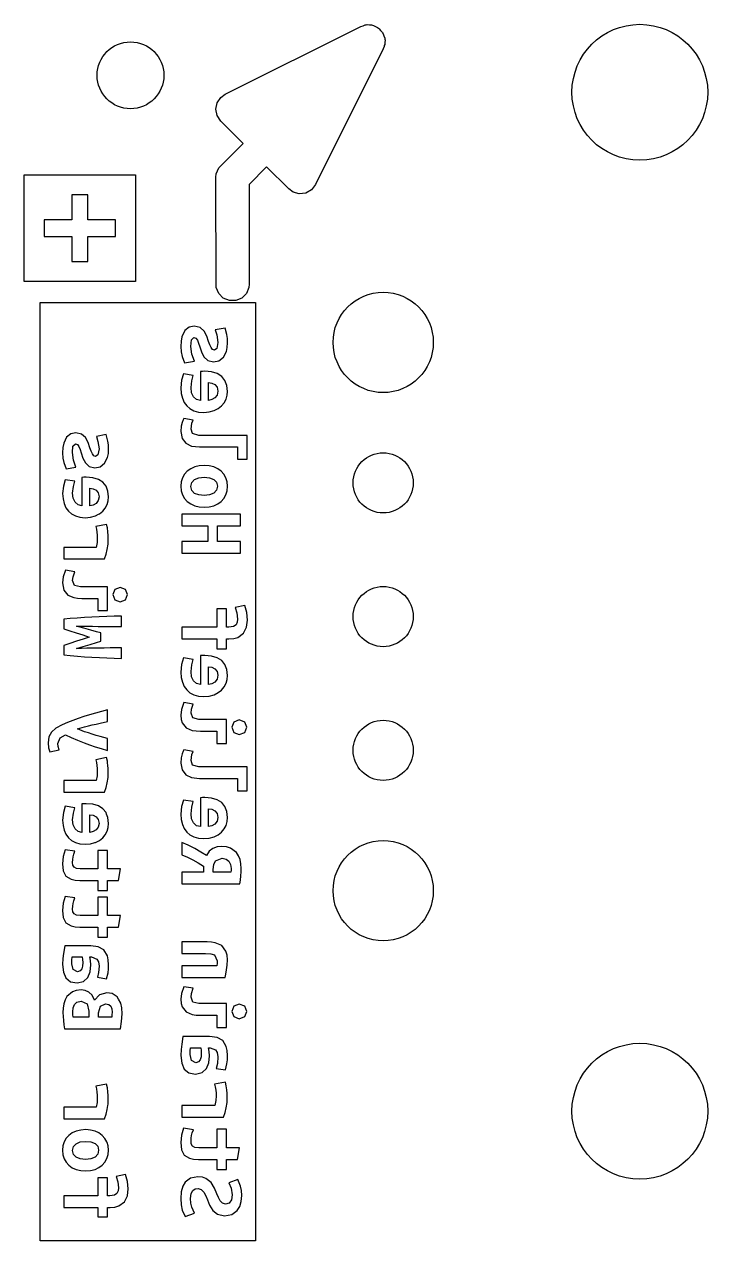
# Model space of a CAD drawing. Extents: x 48.4 to 111, y -108.5 to -46.5.
# Drawn here: x 48.44 to 58.67, y -75.6 to -57.4 of the extents above; entities that cross this region are included whole.
import ezdxf

# ---------------------------------------------------------------- set-up
doc = ezdxf.new("R2010")
doc.units = 0
doc.layers.add('BLACK', color=7, linetype='CONTINUOUS')

msp = doc.modelspace()

# ---------------------------------------------------------------- linework, layer by layer
at = {"layer": 'BLACK', "linetype": 'CONTINUOUS'}
for p, q in [((51.450197, -58.450393), (53.482197, -57.434393)), ((53.482197, -57.434393), (53.514391, -57.425576)), ((53.514391, -57.425576), (53.545228, -57.412804)), ((53.545228, -57.412804), (53.561032, -57.412804)), ((53.561032, -57.412804), (53.576278, -57.408629)), ((53.576278, -57.408629), (53.609397, -57.412804)), ((53.609397, -57.412804), (53.642772, -57.412804)), ((53.642772, -57.412804), (53.657373, -57.418851)), ((53.657373, -57.418851), (53.673057, -57.420829)), ((53.673057, -57.420829), (53.702053, -57.437358)), ((53.702053, -57.437358), (53.732892, -57.450132)), ((53.732892, -57.450132), (53.74407, -57.46131)), ((53.74407, -57.46131), (53.7578, -57.469137)), ((53.7578, -57.469137), (53.778262, -57.495502)), ((53.778262, -57.495502), (53.801868, -57.519108)), ((53.801868, -57.519108), (53.807916, -57.533711)), ((53.807916, -57.533711), (53.817607, -57.546197)), ((53.817607, -57.546197), (53.826423, -57.578391)), ((53.826423, -57.578391), (53.839196, -57.609228)), ((53.839196, -57.609228), (53.839196, -57.625032)), ((53.839196, -57.625032), (53.843371, -57.640278)), ((53.843371, -57.640278), (53.839196, -57.673397)), ((53.817607, -57.769803), (52.801607, -59.801803)), ((53.831171, -57.737057), (53.817607, -57.769803)), ((53.833148, -57.721373), (53.831171, -57.737057)), ((53.839196, -57.706772), (53.833148, -57.721373)), ((53.839196, -57.673397), (53.839196, -57.706772)), ((51.33103, -58.578329), (51.385223, -58.497223)), ((51.385223, -58.497223), (51.450197, -58.450393)), ((51.312, -58.674), (51.33103, -58.578329)), ((51.33103, -58.769671), (51.312, -58.674)), ((51.385223, -58.850777), (51.33103, -58.769671)), ((51.719242, -59.184796), (51.385223, -58.850777)), ((51.354436, -59.550803), (51.719242, -59.184796)), ((48.443753, -59.951937), (48.443753, -59.654281)), ((48.443753, -59.654281), (50.108247, -59.654281)), ((50.108247, -59.654281), (50.108247, -59.951937)), ((51.312, -59.69), (51.316804, -59.641227)), ((51.316804, -59.641227), (51.354133, -59.551107)), ((51.354133, -59.551107), (51.354436, -59.550803)), ((52.069455, -59.535009), (51.807651, -59.797675)), ((52.401223, -59.866777), (52.069455, -59.535009)), ((51.316804, -61.338973), (51.312, -59.69)), ((51.807651, -59.797675), (51.812, -61.2902)), ((52.801607, -59.801803), (52.7418, -59.878863)), ((48.443753, -60.325794), (48.443753, -59.951937)), ((49.396253, -59.951938), (49.155747, -59.951938)), ((49.155747, -59.951938), (49.155747, -60.325794)), ((49.396253, -60.325794), (49.396253, -59.951938)), ((50.108247, -59.951937), (50.108247, -60.952062)), ((52.466197, -59.913607), (52.401223, -59.866777)), ((52.560278, -59.939371), (52.466197, -59.913607)), ((52.657057, -59.927171), (52.560278, -59.939371)), ((52.7418, -59.878863), (52.657057, -59.927171)), ((48.443753, -60.952063), (48.443753, -60.325794)), ((49.155747, -60.325794), (48.741409, -60.325794)), ((48.741409, -60.325794), (48.741409, -60.578206)), ((49.810591, -60.325794), (49.396253, -60.325794)), ((49.810591, -60.578206), (49.810591, -60.325794)), ((48.741409, -60.578206), (49.155747, -60.578206)), ((49.155747, -60.578206), (49.155747, -60.952063)), ((49.396253, -60.952063), (49.396253, -60.578206)), ((49.396253, -60.578206), (49.810591, -60.578206)), ((48.443753, -61.249719), (48.443753, -60.952063)), ((49.155747, -60.952063), (49.396253, -60.952063)), ((50.108247, -60.952062), (50.108247, -60.952063)), ((50.108247, -60.952063), (50.108247, -61.249719)), ((50.108247, -61.249719), (48.443753, -61.249719)), ((51.812, -61.2902), (51.807196, -61.338973)), ((51.354133, -61.429093), (51.316804, -61.338973)), ((51.423107, -61.498067), (51.354133, -61.429093)), ((51.769867, -61.429093), (51.700893, -61.498067)), ((51.807196, -61.338973), (51.769867, -61.429093)), ((48.68068, -61.91815), (48.68068, -61.564042)), ((48.68068, -61.564042), (51.90332, -61.564042)), ((51.513227, -61.535396), (51.423107, -61.498067)), ((51.610773, -61.535396), (51.513227, -61.535396)), ((51.700893, -61.498067), (51.610773, -61.535396)), ((51.90332, -61.564042), (51.90332, -61.91815)), ((48.68068, -62.222683), (48.68068, -61.91815)), ((50.846191, -61.985431), (50.803698, -62.079623)), ((50.90993, -61.933731), (50.846191, -61.985431)), ((50.987834, -61.91815), (50.90993, -61.933731)), ((51.076361, -61.939397), (50.987834, -61.91815)), ((51.135851, -61.993929), (51.076361, -61.939397)), ((51.174803, -62.068292), (51.135851, -61.993929)), ((51.448174, -61.947895), (51.300865, -61.974807)), ((51.300865, -61.974807), (51.324236, -62.049878)), ((51.476502, -62.044921), (51.448174, -61.947895)), ((51.90332, -61.91815), (51.90332, -75.24185)), ((50.792012, -62.144425), (50.788117, -62.222683)), ((50.803698, -62.079623), (50.792012, -62.144425)), ((50.935426, -62.221266), (50.944633, -62.123533)), ((50.944633, -62.123533), (50.982168, -62.089538)), ((50.982168, -62.089538), (51.013329, -62.100161)), ((51.013329, -62.100161), (51.035284, -62.129907)), ((51.035284, -62.129907), (51.05299, -62.173816)), ((51.05299, -62.173816), (51.069987, -62.225516)), ((51.203131, -62.147612), (51.174803, -62.068292)), ((51.220837, -62.197895), (51.203131, -62.147612)), ((51.239958, -62.238972), (51.220837, -62.197895)), ((51.324236, -62.049878), (51.340525, -62.164609)), ((51.340525, -62.164609), (51.324236, -62.254552)), ((51.483939, -62.103171), (51.476502, -62.044921)), ((51.482345, -62.235785), (51.486417, -62.166025)), ((51.486417, -62.166025), (51.483939, -62.103171)), ((48.68068, -62.843079), (48.68068, -62.222683)), ((50.788117, -62.222683), (50.793075, -62.302711)), ((50.793075, -62.302711), (50.807947, -62.369991)), ((50.807947, -62.369991), (50.843358, -62.467725)), ((50.952423, -62.335289), (50.935426, -62.221266)), ((50.98925, -62.440813), (50.952423, -62.335289)), ((51.069987, -62.225516), (51.096191, -62.303419)), ((51.096191, -62.303419), (51.133726, -62.375657)), ((51.133726, -62.375657), (51.191092, -62.429482)), ((51.261913, -62.2673), (51.239958, -62.238972)), ((51.289533, -62.277923), (51.261913, -62.2673)), ((51.324236, -62.254552), (51.289533, -62.277923)), ((51.35823, -62.434439), (51.424803, -62.383448)), ((51.424803, -62.383448), (51.470128, -62.294921)), ((51.470128, -62.294921), (51.482345, -62.235785)), ((50.843358, -62.467725), (50.98925, -62.440813)), ((51.191092, -62.429482), (51.278202, -62.450728)), ((51.278202, -62.450728), (51.35823, -62.434439)), ((50.79874, -62.728348), (50.788117, -62.843079)), ((50.824944, -62.632031), (50.79874, -62.728348)), ((50.973669, -62.65611), (50.824944, -62.632031)), ((50.939675, -62.835997), (50.951007, -62.736139)), ((50.951007, -62.736139), (50.973669, -62.65611)), ((51.109647, -62.594496), (51.079902, -62.59662)), ((51.079902, -62.59662), (51.079902, -63.028632)), ((51.145058, -62.593788), (51.109647, -62.594496)), ((51.247591, -62.602286), (51.145058, -62.593788)), ((51.332341, -62.627782), (51.247591, -62.602286)), ((51.399307, -62.670275), (51.332341, -62.627782)), ((51.447702, -62.729135), (51.399307, -62.670275)), ((51.476738, -62.803734), (51.447702, -62.729135)), ((48.68068, -63.494637), (48.68068, -62.843079)), ((50.788117, -62.843079), (50.793606, -62.923639)), ((50.793606, -62.923639), (50.810072, -62.995346)), ((50.949059, -62.913193), (50.939675, -62.835997)), ((50.977211, -62.974807), (50.949059, -62.913193)), ((51.200298, -63.028632), (51.200298, -62.762343)), ((51.200298, -62.762343), (51.251998, -62.769425)), ((51.251998, -62.769425), (51.296616, -62.792088)), ((51.296616, -62.792088), (51.328485, -62.831748)), ((51.328485, -62.831748), (51.340525, -62.891238)), ((51.340525, -62.891238), (51.329194, -62.95002)), ((51.486417, -62.894071), (51.476738, -62.803734)), ((51.480752, -62.952853), (51.486417, -62.894071)), ((50.810072, -62.995346), (50.837338, -63.057669)), ((50.837338, -63.057669), (50.875228, -63.110076)), ((50.875228, -63.110076), (50.923563, -63.152038)), ((51.021651, -63.015176), (50.977211, -62.974807)), ((51.079902, -63.028632), (51.021651, -63.015176)), ((51.252706, -63.016592), (51.200298, -63.028632)), ((51.298032, -62.991096), (51.252706, -63.016592)), ((51.329194, -62.95002), (51.298032, -62.991096)), ((51.346368, -63.150445), (51.396474, -63.110785)), ((51.396474, -63.110785), (51.435603, -63.063688)), ((51.435603, -63.063688), (51.463754, -63.010218)), ((51.463754, -63.010218), (51.480752, -62.952853)), ((50.832026, -63.29917), (50.822111, -63.318292)), ((50.972253, -63.321833), (50.832026, -63.29917)), ((50.923563, -63.152038), (50.982168, -63.183023)), ((50.982168, -63.183023), (51.051219, -63.202144)), ((51.051219, -63.202144), (51.130893, -63.208518)), ((51.130893, -63.208518), (51.2134, -63.20179)), ((51.2134, -63.20179), (51.285284, -63.181606)), ((51.285284, -63.181606), (51.346368, -63.150445)), ((50.793783, -63.416025), (50.788117, -63.494637)), ((50.807239, -63.357244), (50.793783, -63.416025)), ((50.822111, -63.318292), (50.807239, -63.357244)), ((50.939675, -63.456394), (50.953839, -63.368575)), ((50.963754, -63.524382), (50.939675, -63.456394)), ((50.953839, -63.368575), (50.972253, -63.321833)), ((48.68068, -63.811325), (48.68068, -63.494637)), ((49.03316, -63.670379), (49.021647, -63.734223)), ((49.075024, -63.577579), (49.03316, -63.670379)), ((49.137822, -63.526643), (49.075024, -63.577579)), ((49.214574, -63.511293), (49.137822, -63.526643)), ((49.301793, -63.532225), (49.214574, -63.511293)), ((49.360404, -63.585952), (49.301793, -63.532225)), ((49.39878, -63.659215), (49.360404, -63.585952)), ((49.42669, -63.737363), (49.39878, -63.659215)), ((49.668111, -63.540598), (49.522979, -63.567113)), ((49.522979, -63.567113), (49.546005, -63.641074)), ((49.546005, -63.641074), (49.562053, -63.754109)), ((49.696021, -63.63619), (49.668111, -63.540598)), ((49.703347, -63.69358), (49.696021, -63.63619)), ((50.788117, -63.494637), (50.805999, -63.598745)), ((50.805999, -63.598745), (50.859647, -63.670275)), ((50.859647, -63.670275), (50.947643, -63.711705)), ((51.055822, -63.551295), (50.963754, -63.524382)), ((51.778202, -63.551295), (51.055822, -63.551295)), ((51.778202, -63.909652), (51.778202, -63.551295)), ((48.68068, -64.422553), (48.68068, -63.811325)), ((49.021647, -63.734223), (49.017809, -63.811325)), ((49.017809, -63.811325), (49.022693, -63.89017)), ((49.162941, -63.809929), (49.172012, -63.71364)), ((49.179687, -63.922267), (49.162941, -63.809929)), ((49.172012, -63.71364), (49.208992, -63.680148)), ((49.208992, -63.680148), (49.239693, -63.690614)), ((49.239693, -63.690614), (49.261323, -63.71992)), ((49.261323, -63.71992), (49.278767, -63.76318)), ((49.278767, -63.76318), (49.295513, -63.814116)), ((49.295513, -63.814116), (49.32133, -63.890868)), ((49.444134, -63.786904), (49.42669, -63.737363)), ((49.462973, -63.827373), (49.444134, -63.786904)), ((49.484603, -63.855283), (49.462973, -63.827373)), ((49.546005, -63.842723), (49.511815, -63.865749)), ((49.562053, -63.754109), (49.546005, -63.842723)), ((49.689741, -63.882495), (49.701778, -63.824233)), ((49.701778, -63.824233), (49.70579, -63.755505)), ((49.70579, -63.755505), (49.703347, -63.69358)), ((50.947643, -63.711705), (51.06857, -63.725516)), ((51.06857, -63.725516), (51.633726, -63.725516)), ((51.633726, -63.725516), (51.633726, -63.909652)), ((49.022693, -63.89017), (49.037346, -63.956457)), ((49.037346, -63.956457), (49.072233, -64.052746)), ((49.072233, -64.052746), (49.21597, -64.026231)), ((49.21597, -64.026231), (49.179687, -63.922267)), ((49.32133, -63.890868), (49.358311, -63.962039)), ((49.358311, -63.962039), (49.414828, -64.015067)), ((49.414828, -64.015067), (49.500651, -64.036)), ((49.511815, -63.865749), (49.484603, -63.855283)), ((49.500651, -64.036), (49.579497, -64.019952)), ((49.579497, -64.019952), (49.645085, -63.969714)), ((49.645085, -63.969714), (49.689741, -63.882495)), ((50.994208, -64.022966), (50.934186, -64.050232)), ((51.062373, -64.005969), (50.994208, -64.022966)), ((51.137975, -64.000303), (51.062373, -64.005969)), ((51.212515, -64.005969), (51.137975, -64.000303)), ((51.280327, -64.022966), (51.212515, -64.005969)), ((51.340171, -64.050409), (51.280327, -64.022966)), ((51.633726, -63.909652), (51.778202, -63.909652)), ((49.054092, -64.214624), (49.028275, -64.309518)), ((49.200619, -64.238347), (49.054092, -64.214624)), ((49.334587, -64.177643), (49.305282, -64.179736)), ((49.305282, -64.179736), (49.305282, -64.605363)), ((49.369475, -64.176945), (49.334587, -64.177643)), ((49.470493, -64.185318), (49.369475, -64.176945)), ((49.55399, -64.210437), (49.470493, -64.185318)), ((49.619966, -64.252302), (49.55399, -64.210437)), ((50.81078, -64.185147), (50.791658, -64.245877)), ((50.841587, -64.131854), (50.81078, -64.185147)), ((50.883018, -64.086705), (50.841587, -64.131854)), ((50.934186, -64.050232), (50.883018, -64.086705)), ((50.950652, -64.2565), (50.992083, -64.213476)), ((50.992083, -64.213476), (51.055822, -64.187449)), ((51.055822, -64.187449), (51.136559, -64.178773)), ((51.136559, -64.178773), (51.217118, -64.186741)), ((51.217118, -64.186741), (51.280327, -64.210643)), ((51.280327, -64.210643), (51.321226, -64.252251)), ((51.390808, -64.087414), (51.340171, -64.050409)), ((51.431531, -64.133093), (51.390808, -64.087414)), ((51.46163, -64.186564), (51.431531, -64.133093)), ((51.48022, -64.246939), (51.46163, -64.186564)), ((49.028275, -64.309518), (49.017809, -64.422553)), ((49.167127, -64.415575), (49.178291, -64.317193)), ((49.178291, -64.317193), (49.200619, -64.238347)), ((49.423899, -64.605363), (49.423899, -64.34301)), ((49.423899, -64.34301), (49.474835, -64.349987)), ((49.474835, -64.349987), (49.518793, -64.372315)), ((49.518793, -64.372315), (49.550192, -64.411389)), ((49.667646, -64.310293), (49.619966, -64.252302)), ((49.66883, -64.313334), (49.667646, -64.310293)), ((49.696254, -64.383789), (49.66883, -64.313334)), ((49.70579, -64.472791), (49.696254, -64.383789)), ((50.791658, -64.245877), (50.785284, -64.313334)), ((50.785284, -64.313334), (50.791658, -64.380792)), ((50.791658, -64.380792), (50.81078, -64.441521)), ((50.936842, -64.316167), (50.950652, -64.2565)), ((50.950652, -64.377251), (50.936842, -64.316167)), ((50.992083, -64.418858), (50.950652, -64.377251)), ((51.321226, -64.373001), (51.280327, -64.416025)), ((51.321226, -64.252251), (51.334859, -64.313334)), ((51.334859, -64.313334), (51.321226, -64.373001)), ((51.46163, -64.439397), (51.48022, -64.378844)), ((51.486417, -64.313334), (51.48022, -64.246939)), ((51.48022, -64.378844), (51.486417, -64.313334)), ((48.68068, -65.22636), (48.68068, -64.422553)), ((49.017809, -64.422553), (49.023217, -64.501922)), ((49.023217, -64.501922), (49.039439, -64.572569)), ((49.039439, -64.572569), (49.066303, -64.633971)), ((49.176373, -64.49163), (49.167127, -64.415575)), ((49.204108, -64.552334), (49.176373, -64.49163)), ((49.247892, -64.592106), (49.204108, -64.552334)), ((49.520188, -64.568382), (49.475532, -64.593501)), ((49.550889, -64.527913), (49.520188, -64.568382)), ((49.550192, -64.411389), (49.562053, -64.47)), ((49.562053, -64.47), (49.550889, -64.527913)), ((49.683462, -64.587222), (49.700208, -64.530704)), ((49.700208, -64.530704), (49.70579, -64.472791)), ((50.81078, -64.441521), (50.841587, -64.494991)), ((50.841587, -64.494991), (50.883018, -64.540671)), ((50.883018, -64.540671), (50.934186, -64.577676)), ((50.934186, -64.577676), (50.994208, -64.605119)), ((51.055822, -64.442761), (50.992083, -64.418858)), ((51.136559, -64.450728), (51.055822, -64.442761)), ((51.217118, -64.442052), (51.136559, -64.450728)), ((51.280327, -64.416025), (51.217118, -64.442052)), ((51.280327, -64.604411), (51.340171, -64.576436)), ((51.340171, -64.576436), (51.390808, -64.539255)), ((51.390808, -64.539255), (51.431531, -64.493398)), ((51.431531, -64.493398), (51.46163, -64.439397)), ((49.066303, -64.633971), (49.103632, -64.685604)), ((49.103632, -64.685604), (49.151254, -64.726946)), ((49.151254, -64.726946), (49.208992, -64.757472)), ((49.208992, -64.757472), (49.277023, -64.776312)), ((49.305282, -64.605363), (49.247892, -64.592106)), ((49.475532, -64.593501), (49.423899, -64.605363)), ((49.436807, -64.775963), (49.507629, -64.756077)), ((49.507629, -64.756077), (49.553654, -64.732598)), ((49.553654, -64.732598), (49.56781, -64.725376)), ((49.56781, -64.725376), (49.617175, -64.686302)), ((49.617175, -64.686302), (49.655726, -64.639902)), ((49.655726, -64.639902), (49.683462, -64.587222)), ((51.680468, -64.732598), (50.803698, -64.732598)), ((50.803698, -64.732598), (50.803698, -64.906819)), ((50.994208, -64.605119), (51.062373, -64.622116)), ((51.062373, -64.622116), (51.137975, -64.627782)), ((51.137975, -64.627782), (51.212515, -64.621939)), ((51.212515, -64.621939), (51.280327, -64.604411)), ((51.680468, -64.906819), (51.680468, -64.732598)), ((49.277023, -64.776312), (49.35552, -64.782591)), ((49.35552, -64.782591), (49.436807, -64.775963)), ((49.673693, -64.883067), (49.514606, -64.913768)), ((49.514606, -64.913768), (49.522979, -64.95354)), ((49.68695, -64.936794), (49.673693, -64.883067)), ((49.695323, -64.996103), (49.68695, -64.936794)), ((50.803698, -64.906819), (51.190383, -64.906819)), ((51.190383, -64.906819), (51.190383, -65.139113)), ((51.334859, -65.139113), (51.334859, -64.906819)), ((51.334859, -64.906819), (51.680468, -64.906819)), ((49.522979, -64.95354), (49.530655, -65.000289)), ((49.530655, -65.000289), (49.535539, -65.046341)), ((49.536934, -65.084019), (49.533446, -65.155189)), ((49.535539, -65.046341), (49.536934, -65.084019)), ((49.700208, -65.051225), (49.695323, -64.996103)), ((49.697766, -65.181181), (49.701603, -65.090997)), ((49.701603, -65.090997), (49.700208, -65.051225)), ((48.68068, -65.755254), (48.68068, -65.22636)), ((49.520188, -65.22636), (49.03316, -65.22636)), ((49.03316, -65.22636), (49.03316, -65.399402)), ((49.533446, -65.155189), (49.520188, -65.22636)), ((49.66846, -65.33015), (49.686253, -65.259154)), ((49.686253, -65.259154), (49.697766, -65.181181)), ((51.190383, -65.139113), (50.803698, -65.139113)), ((50.803698, -65.139113), (50.803698, -65.313334)), ((51.680468, -65.139113), (51.334859, -65.139113)), ((51.680468, -65.313334), (51.680468, -65.139113)), ((49.03316, -65.399402), (49.645783, -65.399402)), ((49.645783, -65.399402), (49.66846, -65.33015)), ((50.803698, -65.313334), (51.680468, -65.313334)), ((49.02688, -65.66943), (49.017809, -65.755254)), ((49.061069, -65.569652), (49.02688, -65.66943)), ((49.199224, -65.59198), (49.061069, -65.569652)), ((49.167127, -65.724553), (49.173407, -65.667337)), ((49.173407, -65.667337), (49.199224, -65.59198)), ((48.68068, -66.302289), (48.68068, -65.755254)), ((49.017809, -65.755254), (49.037346, -65.867591)), ((49.195735, -65.796421), (49.167127, -65.724553)), ((49.282954, -65.818051), (49.195735, -65.796421)), ((49.689044, -65.818051), (49.282954, -65.818051)), ((49.689044, -65.933877), (49.689044, -65.818051)), ((49.877436, -65.825029), (49.797892, -65.857125)), ((49.958375, -65.857125), (49.877436, -65.825029)), ((49.037346, -65.867591), (49.093864, -65.940157)), ((49.093864, -65.940157), (49.183873, -65.978533)), ((49.183873, -65.978533), (49.24074, -65.986906)), ((49.24074, -65.986906), (49.305282, -65.989697)), ((49.305282, -65.989697), (49.546703, -65.989697)), ((49.546703, -65.989697), (49.546703, -66.171112)), ((49.689044, -66.171112), (49.689044, -65.933877)), ((49.797892, -65.857125), (49.768587, -65.933877)), ((49.768587, -65.933877), (49.797892, -66.009932)), ((49.797892, -66.009932), (49.877436, -66.041331)), ((49.877436, -66.041331), (49.958375, -66.009932)), ((49.98768, -65.933877), (49.958375, -65.857125)), ((49.958375, -66.009932), (49.98768, -65.933877)), ((49.546703, -66.171112), (49.689044, -66.171112)), ((51.46942, -66.147612), (51.324944, -66.147612)), ((51.324944, -66.147612), (51.324944, -66.420983)), ((51.46942, -66.420983), (51.46942, -66.147612)), ((51.742791, -66.09662), (51.601148, -66.126365)), ((51.601148, -66.126365), (51.624519, -66.20781)), ((51.624519, -66.20781), (51.636559, -66.300586)), ((51.775369, -66.201436), (51.742791, -66.09662)), ((51.785284, -66.314751), (51.775369, -66.201436)), ((48.68068, -67.092371), (48.68068, -66.302289)), ((49.13224, -66.293044), (49.03316, -66.302289)), ((49.03316, -66.302289), (49.03316, -66.44463)), ((49.236902, -66.284845), (49.13224, -66.293044)), ((49.345228, -66.277693), (49.236902, -66.284845)), ((49.455298, -66.271588), (49.345228, -66.277693)), ((49.566589, -66.266355), (49.455298, -66.271588)), ((49.678577, -66.261819), (49.566589, -66.266355)), ((49.789345, -66.257633), (49.678577, -66.261819)), ((49.896973, -66.253446), (49.789345, -66.257633)), ((49.896973, -66.412533), (49.896973, -66.253446)), ((51.613896, -66.384864), (51.573528, -66.411068)), ((51.63231, -66.34662), (51.613896, -66.384864)), ((51.636559, -66.300586), (51.63231, -66.34662)), ((51.771828, -66.419567), (51.785284, -66.314751)), ((49.03316, -66.44463), (49.12439, -66.475331)), ((49.12439, -66.475331), (49.22225, -66.506032)), ((49.22225, -66.506032), (49.321155, -66.536733)), ((49.337378, -66.435559), (49.225738, -66.40416)), ((49.225738, -66.40416), (49.300921, -66.404509)), ((49.300921, -66.404509), (49.381336, -66.405556)), ((49.321155, -66.536733), (49.415526, -66.567434)), ((49.415526, -66.567434), (49.323772, -66.598832)), ((49.439249, -66.464864), (49.337378, -66.435559)), ((49.381336, -66.405556), (49.465241, -66.406951)), ((49.52577, -66.489286), (49.439249, -66.464864)), ((49.465241, -66.406951), (49.550889, -66.408347)), ((49.591359, -66.506032), (49.52577, -66.489286)), ((49.550889, -66.408347), (49.637934, -66.409742)), ((49.591359, -66.59662), (49.591359, -66.506032)), ((49.637934, -66.409742), (49.726024, -66.411138)), ((49.726024, -66.411138), (49.813069, -66.412184)), ((49.813069, -66.412184), (49.896973, -66.412533)), ((51.324944, -66.420983), (50.803698, -66.420983)), ((50.803698, -66.420983), (50.803698, -66.59662)), ((51.504831, -66.420983), (51.46942, -66.420983)), ((51.573528, -66.411068), (51.504831, -66.420983)), ((51.581495, -66.590778), (51.641516, -66.573249)), ((51.641516, -66.573249), (51.726502, -66.510218)), ((51.726502, -66.510218), (51.771828, -66.419567)), ((49.124914, -66.663723), (49.03316, -66.693028)), ((49.03316, -66.693028), (49.03316, -66.835369)), ((49.224343, -66.631626), (49.124914, -66.663723)), ((49.323772, -66.598832), (49.224343, -66.631626)), ((49.225738, -66.737684), (49.323423, -66.709077)), ((49.300921, -66.737335), (49.225738, -66.737684)), ((49.381336, -66.736289), (49.300921, -66.737335)), ((49.323423, -66.709077), (49.428085, -66.678376)), ((49.465415, -66.734893), (49.381336, -66.736289)), ((49.428085, -66.678376), (49.522979, -66.651163)), ((49.551587, -66.733498), (49.465415, -66.734893)), ((49.522979, -66.651163), (49.591359, -66.631626)), ((49.63898, -66.732102), (49.551587, -66.733498)), ((49.591359, -66.631626), (49.591359, -66.59662)), ((49.726722, -66.730707), (49.63898, -66.732102)), ((49.813243, -66.729311), (49.726722, -66.730707)), ((49.896973, -66.727916), (49.813243, -66.729311)), ((49.896973, -66.887003), (49.896973, -66.727916)), ((50.803698, -66.59662), (51.324944, -66.59662)), ((51.324944, -66.59662), (51.324944, -66.742513)), ((51.324944, -66.742513), (51.46942, -66.742513)), ((51.46942, -66.742513), (51.46942, -66.59662)), ((51.46942, -66.59662), (51.507664, -66.59662)), ((51.507664, -66.59662), (51.581495, -66.590778)), ((49.03316, -66.835369), (49.132414, -66.845835)), ((49.132414, -66.845835), (49.2376, -66.854906)), ((49.2376, -66.854906), (49.346449, -66.862756)), ((49.346449, -66.862756), (49.456693, -66.869559)), ((49.456693, -66.869559), (49.567984, -66.875315)), ((49.567984, -66.875315), (49.679973, -66.880025)), ((49.679973, -66.880025), (49.790392, -66.883863)), ((49.790392, -66.883863), (49.896973, -66.887003)), ((50.824944, -66.881323), (50.79874, -66.97764)), ((50.973669, -66.905402), (50.824944, -66.881323)), ((50.951007, -66.985431), (50.973669, -66.905402)), ((51.109647, -66.843788), (51.079902, -66.845912)), ((51.079902, -66.845912), (51.079902, -67.277923)), ((51.145058, -66.843079), (51.109647, -66.843788)), ((51.247591, -66.851578), (51.145058, -66.843079)), ((51.332341, -66.877074), (51.247591, -66.851578)), ((51.399307, -66.919567), (51.332341, -66.877074)), ((51.447702, -66.978427), (51.399307, -66.919567)), ((48.68068, -68.148533), (48.68068, -67.092371)), ((50.79874, -66.97764), (50.788117, -67.092371)), ((50.788117, -67.092371), (50.793606, -67.172931)), ((50.939675, -67.085289), (50.951007, -66.985431)), ((50.949059, -67.162484), (50.939675, -67.085289)), ((51.200298, -67.277923), (51.200298, -67.011635)), ((51.200298, -67.011635), (51.251998, -67.018717)), ((51.251998, -67.018717), (51.296616, -67.04138)), ((51.296616, -67.04138), (51.328485, -67.08104)), ((51.328485, -67.08104), (51.340525, -67.14053)), ((51.476738, -67.053026), (51.447702, -66.978427)), ((51.486417, -67.143363), (51.476738, -67.053026)), ((50.793606, -67.172931), (50.810072, -67.244637)), ((50.810072, -67.244637), (50.837338, -67.30696)), ((50.837338, -67.30696), (50.875228, -67.359368)), ((50.977211, -67.224099), (50.949059, -67.162484)), ((51.021651, -67.264467), (50.977211, -67.224099)), ((51.079902, -67.277923), (51.021651, -67.264467)), ((51.252706, -67.265884), (51.200298, -67.277923)), ((51.298032, -67.240388), (51.252706, -67.265884)), ((51.329194, -67.199312), (51.298032, -67.240388)), ((51.340525, -67.14053), (51.329194, -67.199312)), ((51.435603, -67.31298), (51.463754, -67.25951)), ((51.463754, -67.25951), (51.480752, -67.202144)), ((51.480752, -67.202144), (51.486417, -67.143363)), ((50.875228, -67.359368), (50.923563, -67.40133)), ((50.923563, -67.40133), (50.982168, -67.432314)), ((50.982168, -67.432314), (51.051219, -67.451436)), ((51.051219, -67.451436), (51.130893, -67.45781)), ((51.130893, -67.45781), (51.2134, -67.451082)), ((51.2134, -67.451082), (51.285284, -67.430898)), ((51.285284, -67.430898), (51.346368, -67.399737)), ((51.346368, -67.399737), (51.396474, -67.360076)), ((51.396474, -67.360076), (51.435603, -67.31298)), ((49.689044, -67.655922), (49.597813, -67.681913)), ((49.689044, -67.736847), (49.689044, -67.655922)), ((50.797324, -67.649737), (50.788117, -67.736847)), ((50.832026, -67.548462), (50.797324, -67.649737)), ((50.972253, -67.571125), (50.832026, -67.548462)), ((50.939675, -67.705686), (50.946049, -67.647612)), ((50.946049, -67.647612), (50.972253, -67.571125)), ((49.090026, -67.845535), (49.012227, -67.879202)), ((49.169918, -67.814311), (49.090026, -67.845535)), ((49.251729, -67.78518), (49.169918, -67.814311)), ((49.335285, -67.757793), (49.251729, -67.78518)), ((49.420759, -67.731802), (49.335285, -67.757793)), ((49.508327, -67.706858), (49.420759, -67.731802)), ((49.597813, -67.681913), (49.508327, -67.706858)), ((49.577404, -67.856176), (49.689044, -67.831755)), ((49.689044, -67.831755), (49.689044, -67.736847)), ((50.788117, -67.736847), (50.793075, -67.799347)), ((50.793075, -67.799347), (50.807947, -67.85087)), ((50.807947, -67.85087), (50.865312, -67.924524)), ((50.968712, -67.778632), (50.939675, -67.705686)), ((51.057239, -67.800586), (50.968712, -67.778632)), ((51.46942, -67.800586), (51.057239, -67.800586)), ((51.46942, -67.91815), (51.46942, -67.800586)), ((51.579902, -67.840246), (51.550157, -67.91815)), ((51.660638, -67.807669), (51.579902, -67.840246)), ((51.742791, -67.840246), (51.660638, -67.807669)), ((51.772536, -67.91815), (51.742791, -67.840246)), ((48.849652, -67.988748), (48.811275, -68.058523)), ((48.915938, -67.931533), (48.849652, -67.988748)), ((49.012227, -67.879202), (48.915938, -67.931533)), ((48.978735, -68.077363), (49.058278, -68.02852)), ((49.058278, -68.02852), (49.144102, -68.069455)), ((49.241089, -67.941999), (49.346449, -67.912694)), ((49.346449, -67.983166), (49.241089, -67.941999)), ((49.346449, -67.912694), (49.403315, -67.897692)), ((49.40349, -68.002878), (49.346449, -67.983166)), ((49.403315, -67.897692), (49.46088, -67.883388)), ((49.461577, -68.021543), (49.40349, -68.002878)), ((49.46088, -67.883388), (49.518967, -67.869608)), ((49.520188, -68.039161), (49.461577, -68.021543)), ((49.518967, -67.869608), (49.577404, -67.856176)), ((50.865312, -67.924524), (50.956672, -67.963476)), ((50.956672, -67.963476), (51.014392, -67.971974)), ((51.014392, -67.971974), (51.079902, -67.974807)), ((51.079902, -67.974807), (51.324944, -67.974807)), ((51.324944, -67.974807), (51.324944, -68.158943)), ((51.46942, -68.158943), (51.46942, -67.91815)), ((51.550157, -67.91815), (51.579902, -67.995346)), ((51.579902, -67.995346), (51.660638, -68.027215)), ((51.660638, -68.027215), (51.742791, -67.995346)), ((51.742791, -67.995346), (51.772536, -67.91815)), ((48.68068, -68.715105), (48.68068, -68.148533)), ((48.811275, -68.058523), (48.798716, -68.148533)), ((48.798716, -68.148533), (48.805693, -68.227379)), ((48.945243, -68.158301), (48.978735, -68.077363)), ((48.950127, -68.205051), (48.945243, -68.158301)), ((48.967571, -68.254591), (48.950127, -68.205051)), ((49.144102, -68.069455), (49.237833, -68.110389)), ((49.237833, -68.110389), (49.339471, -68.151324)), ((49.339471, -68.151324), (49.420716, -68.181327)), ((49.420716, -68.181327), (49.506059, -68.209935)), ((49.506059, -68.209935), (49.595502, -68.237147)), ((49.578799, -68.055732), (49.520188, -68.039161)), ((49.689044, -68.08434), (49.578799, -68.055732)), ((49.689044, -68.262964), (49.689044, -68.08434)), ((51.324944, -68.158943), (51.46942, -68.158943)), ((48.805693, -68.227379), (48.823835, -68.286687)), ((48.823835, -68.286687), (48.967571, -68.254591)), ((49.673693, -68.371813), (49.514606, -68.402514)), ((49.595502, -68.237147), (49.689044, -68.262964)), ((49.68695, -68.425539), (49.673693, -68.371813)), ((50.793783, -68.373533), (50.788117, -68.452144)), ((50.807239, -68.314751), (50.793783, -68.373533)), ((50.822111, -68.275799), (50.807239, -68.314751)), ((50.832026, -68.256677), (50.822111, -68.275799)), ((50.972253, -68.27934), (50.832026, -68.256677)), ((50.939675, -68.413901), (50.953839, -68.326082)), ((50.953839, -68.326082), (50.972253, -68.27934)), ((49.514606, -68.402514), (49.522979, -68.442285)), ((49.522979, -68.442285), (49.530655, -68.489034)), ((49.530655, -68.489034), (49.535539, -68.535086)), ((49.536934, -68.572764), (49.533446, -68.643935)), ((49.535539, -68.535086), (49.536934, -68.572764)), ((49.690706, -68.452144), (49.68695, -68.425539)), ((49.695323, -68.484848), (49.690706, -68.452144)), ((49.700208, -68.53997), (49.695323, -68.484848)), ((49.697766, -68.669926), (49.701603, -68.579742)), ((49.701603, -68.579742), (49.700208, -68.53997)), ((50.788117, -68.452144), (50.805999, -68.556252)), ((50.805999, -68.556252), (50.859647, -68.627782)), ((50.963754, -68.48189), (50.939675, -68.413901)), ((51.055822, -68.508802), (50.963754, -68.48189)), ((51.778202, -68.508802), (51.055822, -68.508802)), ((51.778202, -68.867159), (51.778202, -68.508802)), ((48.68068, -69.306796), (48.68068, -68.715105)), ((49.520188, -68.715105), (49.03316, -68.715105)), ((49.03316, -68.715105), (49.03316, -68.888147)), ((49.533446, -68.643935), (49.520188, -68.715105)), ((49.66846, -68.818895), (49.686253, -68.747899)), ((49.686253, -68.747899), (49.697766, -68.669926)), ((50.859647, -68.627782), (50.947643, -68.669212)), ((50.947643, -68.669212), (51.06857, -68.683023)), ((51.06857, -68.683023), (51.633726, -68.683023)), ((51.633726, -68.683023), (51.633726, -68.867159)), ((49.03316, -68.888147), (49.645783, -68.888147)), ((49.645783, -68.888147), (49.66846, -68.818895)), ((51.633726, -68.867159), (51.778202, -68.867159)), ((49.054092, -69.098867), (49.028275, -69.193761)), ((49.200619, -69.122591), (49.054092, -69.098867)), ((49.178291, -69.201436), (49.200619, -69.122591)), ((49.334587, -69.061886), (49.305282, -69.06398)), ((49.305282, -69.06398), (49.305282, -69.489607)), ((49.369475, -69.061189), (49.334587, -69.061886)), ((49.470493, -69.069562), (49.369475, -69.061189)), ((49.55399, -69.094681), (49.470493, -69.069562)), ((49.619966, -69.136546), (49.55399, -69.094681)), ((50.79874, -69.102286), (50.788117, -69.217017)), ((50.824944, -69.005969), (50.79874, -69.102286)), ((50.973669, -69.030048), (50.824944, -69.005969)), ((50.939675, -69.209935), (50.951007, -69.110076)), ((50.951007, -69.110076), (50.973669, -69.030048)), ((51.109647, -68.968433), (51.079902, -68.970558)), ((51.079902, -68.970558), (51.079902, -69.402569)), ((51.145058, -68.967725), (51.109647, -68.968433)), ((51.247591, -68.976224), (51.145058, -68.967725)), ((51.332341, -69.00172), (51.247591, -68.976224)), ((51.399307, -69.044212), (51.332341, -69.00172)), ((51.447702, -69.103073), (51.399307, -69.044212)), ((51.476738, -69.177672), (51.447702, -69.103073)), ((48.68068, -69.958494), (48.68068, -69.306796)), ((49.028275, -69.193761), (49.017809, -69.306796)), ((49.017809, -69.306796), (49.023217, -69.386165)), ((49.167127, -69.299819), (49.178291, -69.201436)), ((49.176373, -69.375874), (49.167127, -69.299819)), ((49.423899, -69.489607), (49.423899, -69.227253)), ((49.423899, -69.227253), (49.474835, -69.23423)), ((49.474835, -69.23423), (49.518793, -69.256558)), ((49.518793, -69.256558), (49.550192, -69.295632)), ((49.550192, -69.295632), (49.562053, -69.354243)), ((49.667646, -69.194536), (49.619966, -69.136546)), ((49.676396, -69.217017), (49.667646, -69.194536)), ((49.696254, -69.268033), (49.676396, -69.217017)), ((49.70579, -69.357034), (49.696254, -69.268033)), ((50.788117, -69.217017), (50.793606, -69.297576)), ((50.793606, -69.297576), (50.810072, -69.369283)), ((50.949059, -69.28713), (50.939675, -69.209935)), ((50.977211, -69.348745), (50.949059, -69.28713)), ((51.200298, -69.402569), (51.200298, -69.13628)), ((51.200298, -69.13628), (51.251998, -69.143363)), ((51.251998, -69.143363), (51.296616, -69.166025)), ((51.296616, -69.166025), (51.328485, -69.205686)), ((51.328485, -69.205686), (51.340525, -69.265176)), ((51.340525, -69.265176), (51.329194, -69.323957)), ((51.486417, -69.268008), (51.476738, -69.177672)), ((51.480752, -69.32679), (51.486417, -69.268008)), ((49.023217, -69.386165), (49.039439, -69.456812)), ((49.039439, -69.456812), (49.066303, -69.518214)), ((49.204108, -69.436578), (49.176373, -69.375874)), ((49.247892, -69.476349), (49.204108, -69.436578)), ((49.305282, -69.489607), (49.247892, -69.476349)), ((49.475532, -69.477745), (49.423899, -69.489607)), ((49.520188, -69.452626), (49.475532, -69.477745)), ((49.550889, -69.412156), (49.520188, -69.452626)), ((49.562053, -69.354243), (49.550889, -69.412156)), ((49.655726, -69.524145), (49.683462, -69.471465)), ((49.683462, -69.471465), (49.700208, -69.414947)), ((49.700208, -69.414947), (49.70579, -69.357034)), ((50.810072, -69.369283), (50.837338, -69.431606)), ((50.837338, -69.431606), (50.875228, -69.484014)), ((50.875228, -69.484014), (50.923563, -69.525976)), ((51.021651, -69.389113), (50.977211, -69.348745)), ((51.079902, -69.402569), (51.021651, -69.389113)), ((51.252706, -69.39053), (51.200298, -69.402569)), ((51.298032, -69.365034), (51.252706, -69.39053)), ((51.329194, -69.323957), (51.298032, -69.365034)), ((51.346368, -69.524382), (51.396474, -69.484722)), ((51.396474, -69.484722), (51.435603, -69.437626)), ((51.435603, -69.437626), (51.463754, -69.384156)), ((51.463754, -69.384156), (51.480752, -69.32679)), ((49.066303, -69.518214), (49.103632, -69.569848)), ((49.103632, -69.569848), (49.151254, -69.611189)), ((49.151254, -69.611189), (49.208992, -69.641716)), ((49.208992, -69.641716), (49.277023, -69.660555)), ((49.277023, -69.660555), (49.35552, -69.666835)), ((49.35552, -69.666835), (49.436807, -69.660206)), ((49.436807, -69.660206), (49.501839, -69.641946)), ((49.501839, -69.641946), (49.507629, -69.64032)), ((49.507629, -69.64032), (49.56781, -69.609619)), ((49.56781, -69.609619), (49.617175, -69.570546)), ((49.617175, -69.570546), (49.655726, -69.524145)), ((50.896474, -69.682314), (50.803698, -69.641946)), ((50.803698, -69.641946), (50.803698, -69.824666)), ((50.923563, -69.525976), (50.982168, -69.55696)), ((50.982168, -69.55696), (51.051219, -69.576082)), ((51.051219, -69.576082), (51.130893, -69.582456)), ((51.130893, -69.582456), (51.2134, -69.575728)), ((51.2134, -69.575728), (51.285284, -69.555544)), ((51.285284, -69.555544), (51.346368, -69.524382)), ((49.026182, -69.851738), (49.017809, -69.958494)), ((49.054092, -69.749169), (49.026182, -69.851738)), ((49.202015, -69.772893), (49.054092, -69.749169)), ((49.168523, -69.894999), (49.173407, -69.855925)), ((49.173407, -69.855925), (49.183873, -69.816851)), ((49.183873, -69.816851), (49.202015, -69.772893)), ((49.689044, -69.761729), (49.546703, -69.761729)), ((49.546703, -69.761729), (49.546703, -70.036642)), ((49.689044, -70.036642), (49.689044, -69.761729)), ((50.803698, -69.824666), (50.88709, -69.859899)), ((50.994208, -69.731181), (50.896474, -69.682314)), ((51.087692, -69.783589), (50.994208, -69.731181)), ((51.169137, -69.834581), (51.087692, -69.783589)), ((51.209151, -69.772612), (51.169137, -69.834581)), ((51.264038, -69.731181), (51.209151, -69.772612)), ((51.329902, -69.70781), (51.264038, -69.731181)), ((51.402848, -69.70002), (51.329902, -69.70781)), ((51.471722, -69.705863), (51.402848, -69.70002)), ((51.531035, -69.723391), (51.471722, -69.705863)), ((51.620978, -69.790671), (51.531035, -69.723391)), ((51.651786, -69.83883), (51.620978, -69.790671)), ((51.673386, -69.895487), (51.651786, -69.83883)), ((48.68068, -70.656243), (48.68068, -69.958494)), ((49.017809, -69.958494), (49.027578, -70.064552)), ((49.167127, -69.938957), (49.168523, -69.894999)), ((49.171314, -69.979426), (49.167127, -69.938957)), ((49.18806, -70.010127), (49.171314, -69.979426)), ((49.222947, -70.029664), (49.18806, -70.010127)), ((49.281558, -70.036642), (49.222947, -70.029664)), ((49.546703, -70.036642), (49.281558, -70.036642)), ((49.881622, -70.036642), (49.689044, -70.036642)), ((49.853712, -70.208288), (49.881622, -70.036642)), ((50.88709, -69.859899), (50.967295, -69.900445)), ((50.967295, -69.900445), (51.046439, -69.945239)), ((51.046439, -69.945239), (51.126644, -69.993221)), ((51.126644, -69.993221), (51.126644, -70.083873)), ((51.27112, -70.045629), (51.279795, -69.968788)), ((51.279795, -69.968788), (51.305822, -69.916734)), ((51.305822, -69.916734), (51.404264, -69.877074)), ((51.404264, -69.877074), (51.464463, -69.887697)), ((51.464463, -69.887697), (51.506247, -69.919567)), ((51.506247, -69.919567), (51.530681, -69.968788)), ((51.530681, -69.968788), (51.538825, -70.031465)), ((51.538825, -70.031465), (51.538117, -70.055544)), ((51.686134, -69.959935), (51.673386, -69.895487)), ((51.690383, -70.031465), (51.686134, -69.959935)), ((51.688967, -70.08104), (51.690383, -70.031465)), ((49.027578, -70.064552), (49.065256, -70.1427)), ((49.065256, -70.1427), (49.144102, -70.191542)), ((49.144102, -70.191542), (49.202887, -70.204102)), ((49.202887, -70.204102), (49.277372, -70.208288)), ((49.277372, -70.208288), (49.546703, -70.208288)), ((49.546703, -70.208288), (49.546703, -70.357606)), ((49.689044, -70.357606), (49.689044, -70.208288)), ((49.689044, -70.208288), (49.853712, -70.208288)), ((51.126644, -70.083873), (50.803698, -70.083873)), ((50.803698, -70.083873), (50.803698, -70.258093)), ((51.27112, -70.083873), (51.27112, -70.045629)), ((51.534576, -70.083873), (51.27112, -70.083873)), ((51.538117, -70.055544), (51.534576, -70.083873)), ((51.66772, -70.258093), (51.678344, -70.202144)), ((51.678344, -70.202144), (51.685426, -70.14053)), ((51.685426, -70.14053), (51.688967, -70.08104)), ((49.546703, -70.357606), (49.689044, -70.357606)), ((50.803698, -70.258093), (51.66772, -70.258093)), ((49.026182, -70.549487), (49.017809, -70.656243)), ((49.054092, -70.446918), (49.026182, -70.549487)), ((49.202015, -70.470642), (49.054092, -70.446918)), ((49.168523, -70.592748), (49.173407, -70.553674)), ((49.173407, -70.553674), (49.183873, -70.5146)), ((49.183873, -70.5146), (49.202015, -70.470642)), ((49.689044, -70.459478), (49.546703, -70.459478)), ((49.546703, -70.459478), (49.546703, -70.734391)), ((49.689044, -70.734391), (49.689044, -70.459478)), ((48.68068, -71.126365), (48.68068, -70.656243)), ((49.017809, -70.656243), (49.027578, -70.762301)), ((49.027578, -70.762301), (49.065256, -70.840449)), ((49.167127, -70.636706), (49.168523, -70.592748)), ((49.171314, -70.677176), (49.167127, -70.636706)), ((49.18806, -70.707876), (49.171314, -70.677176)), ((49.222947, -70.727413), (49.18806, -70.707876)), ((49.281558, -70.734391), (49.222947, -70.727413)), ((49.546703, -70.734391), (49.281558, -70.734391)), ((49.881622, -70.734391), (49.689044, -70.734391)), ((49.853712, -70.906037), (49.881622, -70.734391)), ((49.065256, -70.840449), (49.144102, -70.889291)), ((49.144102, -70.889291), (49.202887, -70.901851)), ((49.202887, -70.901851), (49.277372, -70.906037)), ((49.277372, -70.906037), (49.546703, -70.906037)), ((49.546703, -70.906037), (49.546703, -71.055356)), ((49.689044, -71.055356), (49.689044, -70.906037)), ((49.689044, -70.906037), (49.853712, -70.906037)), ((48.68068, -71.465632), (48.68068, -71.126365)), ((49.546703, -71.055356), (49.689044, -71.055356)), ((51.179052, -71.126365), (50.803698, -71.126365)), ((50.803698, -71.126365), (50.803698, -71.300586)), ((51.244031, -71.129552), (51.179052, -71.126365)), ((51.30299, -71.139113), (51.244031, -71.129552)), ((49.028973, -71.299568), (49.0206, -71.378064)), ((49.04851, -71.187928), (49.028973, -71.299568)), ((49.439249, -71.187928), (49.04851, -71.187928)), ((49.550192, -71.201883), (49.439249, -71.187928)), ((49.633921, -71.247934), (49.550192, -71.201883)), ((49.68695, -71.333757), (49.633921, -71.247934)), ((50.803698, -71.300586), (51.156389, -71.300586)), ((51.156389, -71.300586), (51.236771, -71.305898)), ((51.236771, -71.305898), (51.29095, -71.321833)), ((51.399307, -71.182314), (51.30299, -71.139113)), ((51.46163, -71.265176), (51.399307, -71.182314)), ((51.478096, -71.324312), (51.46163, -71.265176)), ((48.68068, -72.185709), (48.68068, -71.465632)), ((49.0206, -71.378064), (49.017809, -71.465632)), ((49.017809, -71.465632), (49.028973, -71.579365)), ((49.155963, -71.453072), (49.156661, -71.398648)), ((49.174803, -71.539593), (49.155963, -71.453072)), ((49.156661, -71.398648), (49.16015, -71.352597)), ((49.16015, -71.352597), (49.310864, -71.352597)), ((49.314352, -71.48796), (49.302491, -71.531918)), ((49.310864, -71.352597), (49.315748, -71.393066)), ((49.317841, -71.436326), (49.314352, -71.48796)), ((49.315748, -71.393066), (49.317841, -71.436326)), ((49.435063, -71.408068), (49.42669, -71.352597)), ((49.42669, -71.352597), (49.447622, -71.352597)), ((49.427388, -71.573085), (49.437854, -71.471214)), ((49.437854, -71.471214), (49.435063, -71.408068)), ((49.447622, -71.352597), (49.529259, -71.383298)), ((49.529259, -71.383298), (49.553855, -71.425163)), ((49.553855, -71.425163), (49.562053, -71.489355)), ((49.562053, -71.489355), (49.555076, -71.583552)), ((49.70108, -71.394287), (49.68695, -71.333757)), ((49.70579, -71.468423), (49.70108, -71.394287)), ((49.703522, -71.530174), (49.70579, -71.468423)), ((51.326361, -71.487555), (50.803698, -71.487555)), ((50.803698, -71.487555), (50.803698, -71.661776)), ((51.29095, -71.321833), (51.332026, -71.408235)), ((51.33061, -71.447187), (51.326361, -71.487555)), ((51.332026, -71.408235), (51.33061, -71.447187)), ((51.472253, -71.546337), (51.480752, -71.47463)), ((51.483584, -71.396904), (51.478096, -71.324312)), ((51.480752, -71.47463), (51.483584, -71.396904)), ((49.028973, -71.579365), (49.065954, -71.666584)), ((49.065954, -71.666584), (49.132938, -71.722404)), ((49.238298, -71.573085), (49.174803, -71.539593)), ((49.278767, -71.561921), (49.238298, -71.573085)), ((49.302491, -71.531918), (49.278767, -71.561921)), ((49.330401, -71.719613), (49.393198, -71.659606)), ((49.393198, -71.659606), (49.427388, -71.573085)), ((49.555076, -71.583552), (49.53833, -71.656815)), ((49.53833, -71.656815), (49.676484, -71.680539)), ((49.676484, -71.680539), (49.696719, -71.589831)), ((49.696719, -71.589831), (49.703522, -71.530174)), ((50.803698, -71.661776), (51.448174, -71.661776)), ((51.448174, -71.661776), (51.460567, -71.609545)), ((51.460567, -71.609545), (51.472253, -71.546337)), ((49.132938, -71.722404), (49.234111, -71.741941)), ((49.222424, -71.853232), (49.163639, -71.873117)), ((49.294118, -71.846603), (49.222424, -71.853232)), ((49.234111, -71.741941), (49.330401, -71.719613)), ((49.352729, -71.854453), (49.294118, -71.846603)), ((49.408549, -71.878002), (49.352729, -71.854453)), ((50.832026, -71.797754), (50.797324, -71.899028)), ((50.972253, -71.820416), (50.832026, -71.797754)), ((50.946049, -71.896904), (50.972253, -71.820416)), ((49.053045, -71.994526), (49.035253, -72.052439)), ((49.079909, -71.944986), (49.053045, -71.994526)), ((49.163639, -71.873117), (49.079909, -71.944986)), ((49.19434, -72.064998), (49.232018, -72.029413)), ((49.232018, -72.029413), (49.294118, -72.015458)), ((49.294118, -72.015458), (49.384127, -72.05523)), ((49.457391, -71.92353), (49.408549, -71.878002)), ((49.495069, -71.997317), (49.457391, -71.92353)), ((49.570426, -71.917076), (49.495069, -71.997317)), ((49.679275, -71.887072), (49.570426, -71.917076)), ((49.760214, -71.899632), (49.679275, -71.887072)), ((49.833478, -71.947079), (49.760214, -71.899632)), ((49.854989, -71.986139), (49.833478, -71.947079)), ((49.886507, -72.043368), (49.854989, -71.986139)), ((50.797324, -71.899028), (50.788117, -71.986139)), ((50.788117, -71.986139), (50.793075, -72.048639)), ((50.939675, -71.954977), (50.946049, -71.896904)), ((50.968712, -72.027923), (50.939675, -71.954977)), ((51.057239, -72.049878), (50.968712, -72.027923)), ((48.68068, -72.824666), (48.68068, -72.185709)), ((49.02531, -72.116806), (49.021996, -72.185709)), ((49.021996, -72.185709), (49.023565, -72.243971)), ((49.035253, -72.052439), (49.02531, -72.116806)), ((49.171314, -72.171754), (49.176198, -72.114539)), ((49.172709, -72.214317), (49.171314, -72.171754)), ((49.176896, -72.254088), (49.172709, -72.214317)), ((49.176198, -72.114539), (49.19434, -72.064998)), ((49.384127, -72.05523), (49.41134, -72.161986)), ((49.41134, -72.161986), (49.41134, -72.254088)), ((49.55368, -72.187104), (49.582288, -72.088024)), ((49.55368, -72.254088), (49.55368, -72.187104)), ((49.582288, -72.088024), (49.661134, -72.054532)), ((49.661134, -72.054532), (49.710674, -72.064301)), ((49.710674, -72.064301), (49.739979, -72.090815)), ((49.739979, -72.090815), (49.753934, -72.129889)), ((49.756028, -72.21641), (49.751841, -72.254088)), ((49.753934, -72.129889), (49.757423, -72.17594)), ((49.757423, -72.17594), (49.756028, -72.21641)), ((49.901683, -72.113841), (49.886507, -72.043368)), ((49.900462, -72.318281), (49.906741, -72.202455)), ((49.906741, -72.202455), (49.901683, -72.113841)), ((50.793075, -72.048639), (50.807947, -72.100161)), ((50.807947, -72.100161), (50.865312, -72.173816)), ((50.865312, -72.173816), (50.956672, -72.212768)), ((50.956672, -72.212768), (51.014392, -72.221266)), ((51.014392, -72.221266), (51.079902, -72.224099)), ((51.46942, -72.049878), (51.057239, -72.049878)), ((51.46942, -72.167442), (51.46942, -72.049878)), ((51.46942, -72.408235), (51.46942, -72.167442)), ((51.579902, -72.089538), (51.550157, -72.167442)), ((51.550157, -72.167442), (51.579902, -72.244637)), ((51.660638, -72.05696), (51.579902, -72.089538)), ((51.742791, -72.089538), (51.660638, -72.05696)), ((51.772536, -72.167442), (51.742791, -72.089538)), ((51.742791, -72.244637), (51.772536, -72.167442)), ((49.023565, -72.243971), (49.028275, -72.304326)), ((49.028275, -72.304326), (49.036125, -72.365379)), ((49.036125, -72.365379), (49.047115, -72.425735)), ((49.41134, -72.254088), (49.176896, -72.254088)), ((49.751841, -72.254088), (49.55368, -72.254088)), ((49.885809, -72.425735), (49.900462, -72.318281)), ((51.079902, -72.224099), (51.324944, -72.224099)), ((51.324944, -72.224099), (51.324944, -72.408235)), ((51.579902, -72.244637), (51.660638, -72.276507)), ((51.660638, -72.276507), (51.742791, -72.244637)), ((49.047115, -72.425735), (49.885809, -72.425735)), ((50.819278, -72.542796), (50.799448, -72.65611)), ((51.215879, -72.542796), (50.819278, -72.542796)), ((51.328485, -72.55696), (51.215879, -72.542796)), ((51.324944, -72.408235), (51.46942, -72.408235)), ((51.413471, -72.603703), (51.328485, -72.55696)), ((50.79095, -72.735785), (50.788117, -72.824666)), ((50.799448, -72.65611), (50.79095, -72.735785)), ((50.928344, -72.811918), (50.929052, -72.756677)), ((50.929052, -72.756677), (50.932593, -72.709935)), ((50.932593, -72.709935), (51.085567, -72.709935)), ((51.085567, -72.709935), (51.090525, -72.751011)), ((51.090525, -72.751011), (51.09265, -72.794921)), ((51.21163, -72.766238), (51.203131, -72.709935)), ((51.203131, -72.709935), (51.224378, -72.709935)), ((51.214463, -72.830331), (51.21163, -72.766238)), ((51.224378, -72.709935), (51.307239, -72.741096)), ((51.307239, -72.741096), (51.332203, -72.783589)), ((51.467295, -72.690813), (51.413471, -72.603703)), ((51.481637, -72.752251), (51.467295, -72.690813)), ((51.486417, -72.827499), (51.481637, -72.752251)), ((48.68068, -73.599349), (48.68068, -72.824666)), ((50.788117, -72.824666), (50.799448, -72.940105)), ((50.799448, -72.940105), (50.836984, -73.028632)), ((50.947465, -72.899737), (50.928344, -72.811918)), ((51.011913, -72.933731), (50.947465, -72.899737)), ((51.05299, -72.922399), (51.011913, -72.933731)), ((51.077069, -72.891946), (51.05299, -72.922399)), ((51.089109, -72.847329), (51.077069, -72.891946)), ((51.09265, -72.794921), (51.089109, -72.847329)), ((51.169137, -73.02155), (51.203839, -72.933731)), ((51.203839, -72.933731), (51.214463, -72.830331)), ((51.333443, -72.944354), (51.316446, -73.018717)), ((51.332203, -72.783589), (51.340525, -72.848745)), ((51.340525, -72.848745), (51.333443, -72.944354)), ((51.477211, -72.950728), (51.484116, -72.890176)), ((51.484116, -72.890176), (51.486417, -72.827499)), ((50.836984, -73.028632), (50.904973, -73.085289)), ((50.904973, -73.085289), (51.007664, -73.105119)), ((51.007664, -73.105119), (51.105397, -73.082456)), ((51.105397, -73.082456), (51.169137, -73.02155)), ((51.316446, -73.018717), (51.456672, -73.042796)), ((51.456672, -73.042796), (51.477211, -72.950728)), ((49.673693, -73.256056), (49.514606, -73.286757)), ((49.514606, -73.286757), (49.522979, -73.326529)), ((49.68695, -73.309783), (49.673693, -73.256056)), ((49.695323, -73.369091), (49.68695, -73.309783)), ((51.453839, -73.225516), (51.292366, -73.256677)), ((51.292366, -73.256677), (51.300865, -73.297045)), ((51.300865, -73.297045), (51.308655, -73.344496)), ((51.467295, -73.280048), (51.453839, -73.225516)), ((51.475794, -73.340246), (51.467295, -73.280048)), ((49.522979, -73.326529), (49.530655, -73.373278)), ((49.530655, -73.373278), (49.535539, -73.419329)), ((49.536934, -73.457008), (49.533446, -73.528178)), ((49.535539, -73.419329), (49.536934, -73.457008)), ((49.700208, -73.424214), (49.695323, -73.369091)), ((49.697766, -73.554169), (49.701603, -73.463985)), ((49.701603, -73.463985), (49.700208, -73.424214)), ((51.308655, -73.344496), (51.313613, -73.391238)), ((51.315029, -73.429482), (51.311488, -73.50172)), ((51.313613, -73.391238), (51.315029, -73.429482)), ((51.480752, -73.396195), (51.475794, -73.340246)), ((51.478273, -73.528101), (51.482168, -73.436564)), ((51.482168, -73.436564), (51.480752, -73.396195)), ((48.68068, -74.244069), (48.68068, -73.599349)), ((49.520188, -73.599349), (49.03316, -73.599349)), ((49.03316, -73.599349), (49.03316, -73.77239)), ((49.533446, -73.528178), (49.520188, -73.599349)), ((49.66846, -73.703139), (49.686253, -73.632143)), ((49.686253, -73.632143), (49.694844, -73.573957)), ((49.694844, -73.573957), (49.697766, -73.554169)), ((51.298032, -73.573957), (50.803698, -73.573957)), ((50.803698, -73.573957), (50.803698, -73.749595)), ((51.311488, -73.50172), (51.298032, -73.573957)), ((51.448528, -73.679305), (51.466587, -73.607244)), ((51.466587, -73.607244), (51.478273, -73.528101)), ((49.03316, -73.77239), (49.645783, -73.77239)), ((49.645783, -73.77239), (49.66846, -73.703139)), ((50.803698, -73.749595), (51.425511, -73.749595)), ((51.425511, -73.749595), (51.448528, -73.679305)), ((49.111307, -74.020789), (49.070489, -74.065271)), ((49.16172, -73.984855), (49.111307, -74.020789)), ((49.220854, -73.957992), (49.16172, -73.984855)), ((49.288012, -73.941246), (49.220854, -73.957992)), ((49.362497, -73.935664), (49.288012, -73.941246)), ((49.435935, -73.941246), (49.362497, -73.935664)), ((49.502745, -73.957992), (49.435935, -73.941246)), ((49.561704, -73.985029), (49.502745, -73.957992)), ((49.611593, -74.021487), (49.561704, -73.985029)), ((49.651714, -74.066492), (49.611593, -74.021487)), ((50.796616, -74.019425), (50.788117, -74.127782)), ((50.824944, -73.915317), (50.796616, -74.019425)), ((50.975086, -73.939397), (50.824944, -73.915317)), ((50.941092, -74.063334), (50.946049, -74.023674)), ((50.946049, -74.023674), (50.956672, -73.984014)), ((50.956672, -73.984014), (50.975086, -73.939397)), ((51.46942, -73.928065), (51.324944, -73.928065)), ((51.324944, -73.928065), (51.324944, -74.207102)), ((51.46942, -74.207102), (51.46942, -73.928065)), ((49.021298, -74.177608), (49.015018, -74.244069)), ((49.040137, -74.117776), (49.021298, -74.177608)), ((49.070489, -74.065271), (49.040137, -74.117776)), ((49.164336, -74.24686), (49.177942, -74.188074)), ((49.177942, -74.188074), (49.218761, -74.145686)), ((49.218761, -74.145686), (49.281558, -74.120044)), ((49.281558, -74.120044), (49.361102, -74.111496)), ((49.361102, -74.111496), (49.440471, -74.119346)), ((49.440471, -74.119346), (49.502745, -74.142895)), ((49.502745, -74.142895), (49.54304, -74.183888)), ((49.54304, -74.183888), (49.556471, -74.244069)), ((49.681368, -74.119172), (49.651714, -74.066492)), ((49.68402, -74.127782), (49.681368, -74.119172)), ((49.699684, -74.178655), (49.68402, -74.127782)), ((49.70579, -74.244069), (49.699684, -74.178655)), ((50.788117, -74.127782), (50.798032, -74.235431)), ((50.939675, -74.107952), (50.941092, -74.063334)), ((50.943924, -74.149028), (50.939675, -74.107952)), ((50.960922, -74.18019), (50.943924, -74.149028)), ((50.996332, -74.20002), (50.960922, -74.18019)), ((51.055822, -74.207102), (50.996332, -74.20002)), ((51.324944, -74.207102), (51.055822, -74.207102)), ((51.664888, -74.207102), (51.46942, -74.207102)), ((51.636559, -74.381323), (51.664888, -74.207102)), ((48.68068, -75.098114), (48.68068, -74.244069)), ((49.015018, -74.244069), (49.021298, -74.310529)), ((49.021298, -74.310529), (49.040137, -74.370361)), ((49.040137, -74.370361), (49.070489, -74.423041)), ((49.177942, -74.307041), (49.164336, -74.24686)), ((49.218761, -74.348033), (49.177942, -74.307041)), ((49.281558, -74.371582), (49.218761, -74.348033)), ((49.361102, -74.379432), (49.281558, -74.371582)), ((49.440471, -74.370885), (49.361102, -74.379432)), ((49.502745, -74.345242), (49.440471, -74.370885)), ((49.54304, -74.302854), (49.502745, -74.345242)), ((49.556471, -74.244069), (49.54304, -74.302854)), ((49.651714, -74.421471), (49.681368, -74.368268)), ((49.681368, -74.368268), (49.699684, -74.308611)), ((49.699684, -74.308611), (49.70579, -74.244069)), ((50.798032, -74.235431), (50.836276, -74.314751)), ((50.836276, -74.314751), (50.916304, -74.364326)), ((50.916304, -74.364326), (50.975971, -74.377074)), ((50.975971, -74.377074), (51.051573, -74.381323)), ((51.051573, -74.381323), (51.324944, -74.381323)), ((51.324944, -74.381323), (51.324944, -74.532881)), ((51.46942, -74.532881), (51.46942, -74.381323)), ((51.46942, -74.381323), (51.636559, -74.381323)), ((49.070489, -74.423041), (49.111307, -74.468046)), ((49.111307, -74.468046), (49.16172, -74.504504)), ((49.16172, -74.504504), (49.220854, -74.531541)), ((49.220854, -74.531541), (49.288012, -74.548287)), ((49.288012, -74.548287), (49.362497, -74.553869)), ((49.362497, -74.553869), (49.435935, -74.548113)), ((49.435935, -74.548113), (49.502745, -74.530844)), ((49.502745, -74.530844), (49.561704, -74.503282)), ((49.561704, -74.503282), (49.611593, -74.466651)), ((49.611593, -74.466651), (49.651714, -74.421471)), ((51.324944, -74.532881), (51.46942, -74.532881)), ((49.689044, -74.655741), (49.546703, -74.655741)), ((49.546703, -74.655741), (49.546703, -74.925072)), ((49.689044, -74.925072), (49.689044, -74.655741)), ((49.958375, -74.605503), (49.818825, -74.634808)), ((49.818825, -74.634808), (49.841851, -74.715049)), ((49.841851, -74.715049), (49.853712, -74.806454)), ((49.990471, -74.70877), (49.958375, -74.605503)), ((50.00024, -74.820409), (49.990471, -74.70877)), ((50.852565, -74.720558), (50.815187, -74.783117)), ((50.933832, -74.660537), (50.852565, -74.720558)), ((51.043075, -74.64053), (50.933832, -74.660537)), ((51.109116, -74.64655), (51.043075, -74.64053)), ((51.162763, -74.664609), (51.109116, -74.64655)), ((51.242083, -74.726224), (51.162763, -74.664609)), ((51.293075, -74.808377), (51.242083, -74.726224)), ((51.640808, -74.68019), (51.506247, -74.731181)), ((51.506247, -74.731181), (51.540242, -74.809793)), ((51.681885, -74.781465), (51.640808, -74.68019)), ((49.546703, -74.925072), (49.03316, -74.925072)), ((49.03316, -74.925072), (49.03316, -75.098114)), ((49.723931, -74.925072), (49.689044, -74.925072)), ((49.791613, -74.915303), (49.723931, -74.925072)), ((49.831384, -74.889487), (49.791613, -74.915303)), ((49.849526, -74.851808), (49.831384, -74.889487)), ((49.853712, -74.806454), (49.849526, -74.851808)), ((49.967083, -74.963476), (49.986982, -74.923676)), ((49.986982, -74.923676), (50.00024, -74.820409)), ((50.79276, -74.86409), (50.785284, -74.963476)), ((50.815187, -74.783117), (50.79276, -74.86409)), ((50.931177, -74.963476), (50.940383, -74.89053)), ((50.940383, -74.89053), (50.965879, -74.844496)), ((50.965879, -74.844496), (51.002706, -74.821125)), ((51.002706, -74.821125), (51.044491, -74.814751)), ((51.044491, -74.814751), (51.09265, -74.830331)), ((51.09265, -74.830331), (51.130185, -74.869991)), ((51.130185, -74.869991), (51.15993, -74.923816)), ((51.15993, -74.923816), (51.184718, -74.983306)), ((51.327777, -74.894071), (51.293075, -74.808377)), ((51.349024, -74.948603), (51.327777, -74.894071)), ((51.375228, -74.998178), (51.349024, -74.948603)), ((51.540242, -74.809793), (51.554406, -74.909652)), ((51.554406, -74.909652), (51.543232, -74.986768)), ((51.695695, -74.846797), (51.681885, -74.781465)), ((51.692587, -75.009195), (51.700298, -74.922399)), ((51.700298, -74.922399), (51.695695, -74.846797)), ((48.68068, -75.24185), (48.68068, -75.098114)), ((49.03316, -75.098114), (49.546703, -75.098114)), ((49.546703, -75.098114), (49.546703, -75.24185)), ((49.689044, -75.24185), (49.689044, -75.098114)), ((49.689044, -75.098114), (49.726722, -75.098114)), ((49.726722, -75.098114), (49.799462, -75.092357)), ((49.799462, -75.092357), (49.858597, -75.075088)), ((49.858597, -75.075088), (49.942327, -75.012988)), ((49.942327, -75.012988), (49.967083, -74.963476)), ((50.785284, -74.963476), (50.791127, -75.061564)), ((50.791127, -75.061564), (50.808655, -75.137697)), ((50.936134, -75.03412), (50.931177, -74.963476)), ((50.951007, -75.093079), (50.936134, -75.03412)), ((50.993499, -75.184439), (50.951007, -75.093079)), ((51.184718, -74.983306), (51.217295, -75.065459)), ((51.217295, -75.065459), (51.264038, -75.142654)), ((51.409222, -75.034297), (51.375228, -74.998178)), ((51.453839, -75.048462), (51.409222, -75.034297)), ((51.50971, -75.033038), (51.453839, -75.048462)), ((51.543232, -74.986768), (51.50971, -75.033038)), ((51.630893, -75.142654), (51.669452, -75.082613)), ((51.669452, -75.082613), (51.692587, -75.009195)), ((48.68068, -75.595958), (48.68068, -75.24185)), ((49.546703, -75.24185), (49.689044, -75.24185)), ((50.808655, -75.137697), (50.851856, -75.235431)), ((50.851856, -75.235431), (50.993499, -75.184439)), ((51.264038, -75.142654), (51.334151, -75.20002)), ((51.334151, -75.20002), (51.438259, -75.222683)), ((51.438259, -75.222683), (51.548032, -75.202676)), ((51.548032, -75.202676), (51.630893, -75.142654)), ((51.90332, -75.24185), (51.90332, -75.595958)), ((51.90332, -75.595958), (48.68068, -75.595958))]:
    msp.add_line(p, q, dxfattribs=at)
at = {"layer": 'BLACK'}
for centre, radius in [((57.658, -58.42), 1.016), ((50.033, -58.166), 0.5), ((53.816, -62.162), 0.75), ((53.816, -64.262), 0.45), ((53.816, -66.262), 0.45), ((53.816, -68.262), 0.45), ((53.816, -70.362), 0.75), ((57.658, -73.66), 1.016)]:
    msp.add_circle(centre, radius, dxfattribs=at)

doc.saveas('drawing.dxf')
